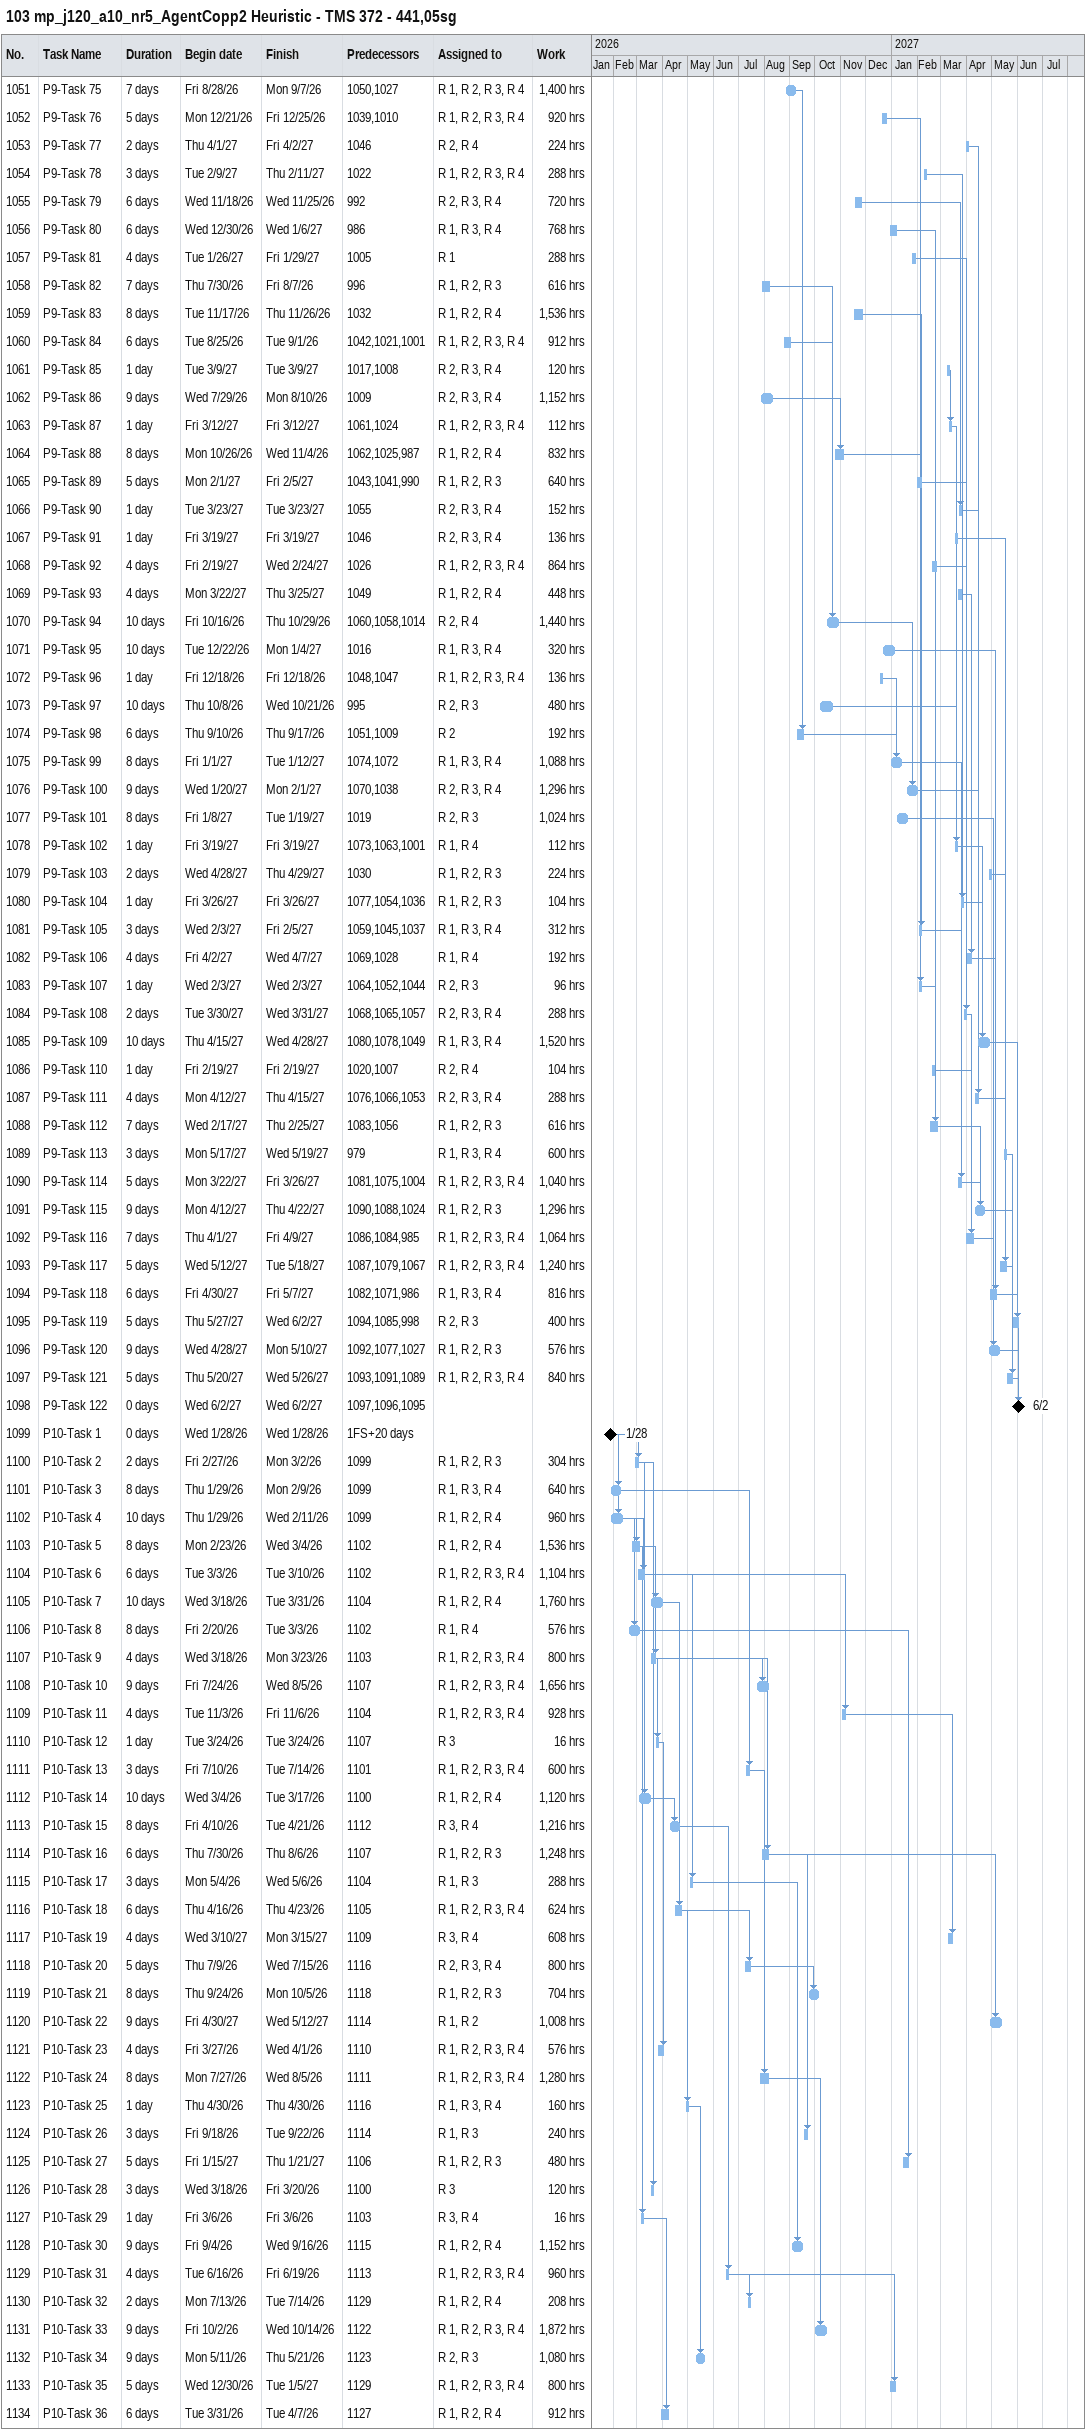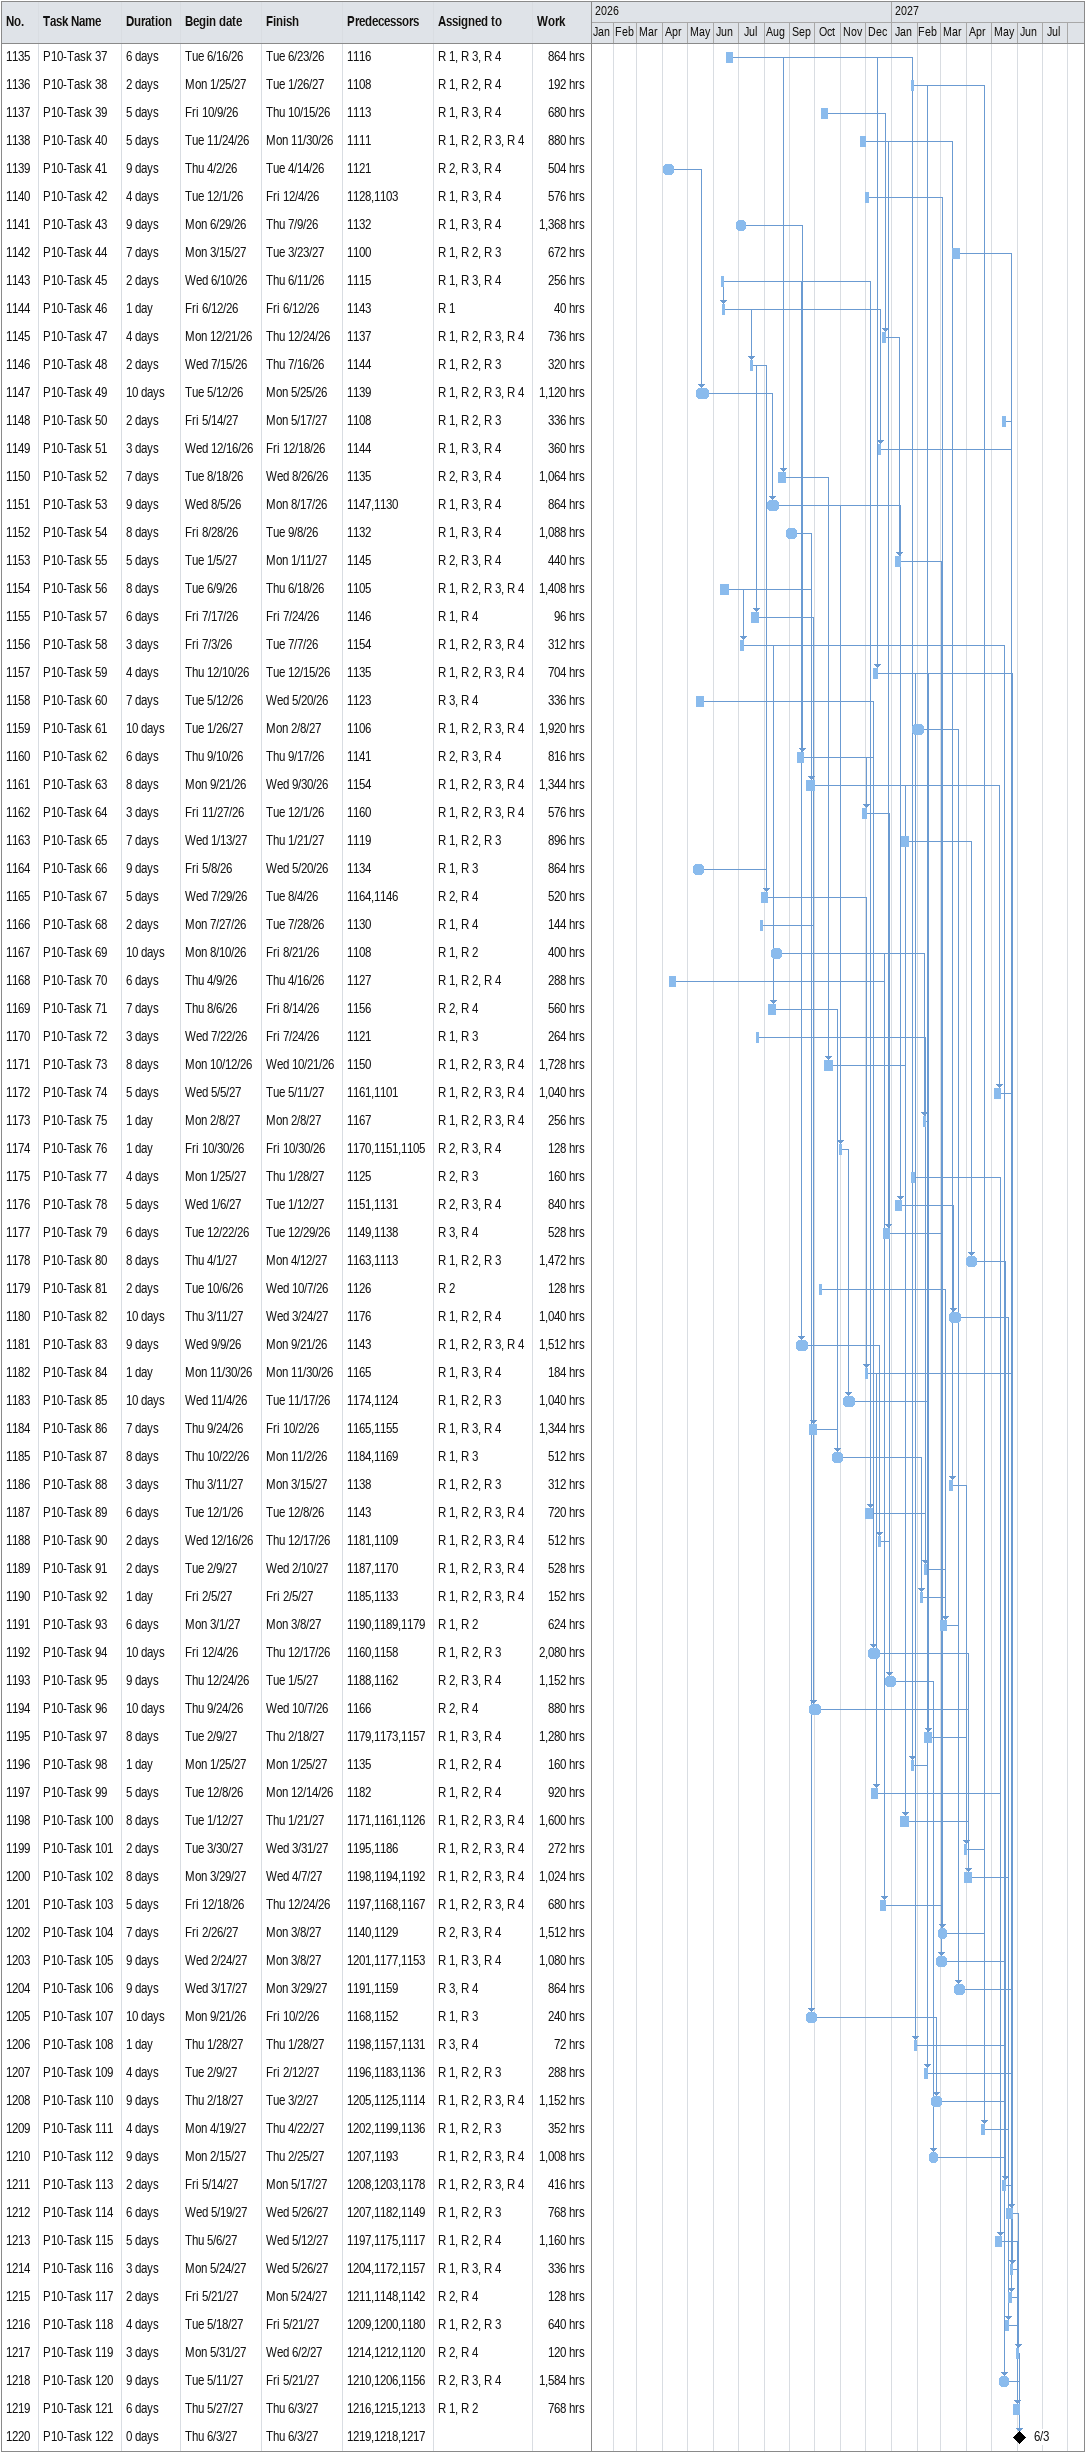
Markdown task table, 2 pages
103 mp_j120_a10_nr5_AgentCopp2 Heuristic - TMS 372 - 441,05sg

| ID | Task | Duration | Start | Finish | Predecessors | Resources | Work (h) |
|---|---|---|---|---|---|---|---|
| 1051 | P9-Task 75 | 7d | 2026-08-28 | 2026-09-07 | 1050, 1027 | R 1, R 2, R 3, R 4 | 1400 |
| 1052 | P9-Task 76 | 5d | 2026-12-21 | 2026-12-25 | 1039, 1010 | R 1, R 2, R 3, R 4 | 920 |
| 1053 | P9-Task 77 | 2d | 2027-04-01 | 2027-04-02 | 1046 | R 2, R 4 | 224 |
| 1054 | P9-Task 78 | 3d | 2027-02-09 | 2027-02-11 | 1022 | R 1, R 2, R 3, R 4 | 288 |
| 1055 | P9-Task 79 | 6d | 2026-11-18 | 2026-11-25 | 992 | R 2, R 3, R 4 | 720 |
| 1056 | P9-Task 80 | 6d | 2026-12-30 | 2027-01-06 | 986 | R 1, R 3, R 4 | 768 |
| 1057 | P9-Task 81 | 4d | 2027-01-26 | 2027-01-29 | 1005 | R 1 | 288 |
| 1058 | P9-Task 82 | 7d | 2026-07-30 | 2026-08-07 | 996 | R 1, R 2, R 3 | 616 |
| 1059 | P9-Task 83 | 8d | 2026-11-17 | 2026-11-26 | 1032 | R 1, R 2, R 4 | 1536 |
| 1060 | P9-Task 84 | 6d | 2026-08-25 | 2026-09-01 | 1042, 1021, 1001 | R 1, R 2, R 3, R 4 | 912 |
| 1061 | P9-Task 85 | 1d | 2027-03-09 | 2027-03-09 | 1017, 1008 | R 2, R 3, R 4 | 120 |
| 1062 | P9-Task 86 | 9d | 2026-07-29 | 2026-08-10 | 1009 | R 2, R 3, R 4 | 1152 |
| 1063 | P9-Task 87 | 1d | 2027-03-12 | 2027-03-12 | 1061, 1024 | R 1, R 2, R 3, R 4 | 112 |
| 1064 | P9-Task 88 | 8d | 2026-10-26 | 2026-11-04 | 1062, 1025, 987 | R 1, R 2, R 4 | 832 |
| 1065 | P9-Task 89 | 5d | 2027-02-01 | 2027-02-05 | 1043, 1041, 990 | R 1, R 2, R 3 | 640 |
| 1066 | P9-Task 90 | 1d | 2027-03-23 | 2027-03-23 | 1055 | R 2, R 3, R 4 | 152 |
| 1067 | P9-Task 91 | 1d | 2027-03-19 | 2027-03-19 | 1046 | R 2, R 3, R 4 | 136 |
| 1068 | P9-Task 92 | 4d | 2027-02-19 | 2027-02-24 | 1026 | R 1, R 2, R 3, R 4 | 864 |
| 1069 | P9-Task 93 | 4d | 2027-03-22 | 2027-03-25 | 1049 | R 1, R 2, R 4 | 448 |
| 1070 | P9-Task 94 | 10d | 2026-10-16 | 2026-10-29 | 1060, 1058, 1014 | R 2, R 4 | 1440 |
| 1071 | P9-Task 95 | 10d | 2026-12-22 | 2027-01-04 | 1016 | R 1, R 3, R 4 | 320 |
| 1072 | P9-Task 96 | 1d | 2026-12-18 | 2026-12-18 | 1048, 1047 | R 1, R 2, R 3, R 4 | 136 |
| 1073 | P9-Task 97 | 10d | 2026-10-08 | 2026-10-21 | 995 | R 2, R 3 | 480 |
| 1074 | P9-Task 98 | 6d | 2026-09-10 | 2026-09-17 | 1051, 1009 | R 2 | 192 |
| 1075 | P9-Task 99 | 8d | 2027-01-01 | 2027-01-12 | 1074, 1072 | R 1, R 3, R 4 | 1088 |
| 1076 | P9-Task 100 | 9d | 2027-01-20 | 2027-02-01 | 1070, 1038 | R 2, R 3, R 4 | 1296 |
| 1077 | P9-Task 101 | 8d | 2027-01-08 | 2027-01-19 | 1019 | R 2, R 3 | 1024 |
| 1078 | P9-Task 102 | 1d | 2027-03-19 | 2027-03-19 | 1073, 1063, 1001 | R 1, R 4 | 112 |
| 1079 | P9-Task 103 | 2d | 2027-04-28 | 2027-04-29 | 1030 | R 1, R 2, R 3 | 224 |
| 1080 | P9-Task 104 | 1d | 2027-03-26 | 2027-03-26 | 1077, 1054, 1036 | R 1, R 2, R 3 | 104 |
| 1081 | P9-Task 105 | 3d | 2027-02-03 | 2027-02-05 | 1059, 1045, 1037 | R 1, R 3, R 4 | 312 |
| 1082 | P9-Task 106 | 4d | 2027-04-02 | 2027-04-07 | 1069, 1028 | R 1, R 4 | 192 |
| 1083 | P9-Task 107 | 1d | 2027-02-03 | 2027-02-03 | 1064, 1052, 1044 | R 2, R 3 | 96 |
| 1084 | P9-Task 108 | 2d | 2027-03-30 | 2027-03-31 | 1068, 1065, 1057 | R 2, R 3, R 4 | 288 |
| 1085 | P9-Task 109 | 10d | 2027-04-15 | 2027-04-28 | 1080, 1078, 1049 | R 1, R 3, R 4 | 1520 |
| 1086 | P9-Task 110 | 1d | 2027-02-19 | 2027-02-19 | 1020, 1007 | R 2, R 4 | 104 |
| 1087 | P9-Task 111 | 4d | 2027-04-12 | 2027-04-15 | 1076, 1066, 1053 | R 2, R 3, R 4 | 288 |
| 1088 | P9-Task 112 | 7d | 2027-02-17 | 2027-02-25 | 1083, 1056 | R 1, R 2, R 3 | 616 |
| 1089 | P9-Task 113 | 3d | 2027-05-17 | 2027-05-19 | 979 | R 1, R 3, R 4 | 600 |
| 1090 | P9-Task 114 | 5d | 2027-03-22 | 2027-03-26 | 1081, 1075, 1004 | R 1, R 2, R 3, R 4 | 1040 |
| 1091 | P9-Task 115 | 9d | 2027-04-12 | 2027-04-22 | 1090, 1088, 1024 | R 1, R 2, R 3 | 1296 |
| 1092 | P9-Task 116 | 7d | 2027-04-01 | 2027-04-09 | 1086, 1084, 985 | R 1, R 2, R 3, R 4 | 1064 |
| 1093 | P9-Task 117 | 5d | 2027-05-12 | 2027-05-18 | 1087, 1079, 1067 | R 1, R 2, R 3, R 4 | 1240 |
| 1094 | P9-Task 118 | 6d | 2027-04-30 | 2027-05-07 | 1082, 1071, 986 | R 1, R 3, R 4 | 816 |
| 1095 | P9-Task 119 | 5d | 2027-05-27 | 2027-06-02 | 1094, 1085, 998 | R 2, R 3 | 400 |
| 1096 | P9-Task 120 | 9d | 2027-04-28 | 2027-05-10 | 1092, 1077, 1027 | R 1, R 2, R 3 | 576 |
| 1097 | P9-Task 121 | 5d | 2027-05-20 | 2027-05-26 | 1093, 1091, 1089 | R 1, R 2, R 3, R 4 | 840 |
| 1098 | P9-Task 122 | 0d | 2027-06-02 | 2027-06-02 | 1097, 1096, 1095 |  |  |
| 1099 | P10-Task 1 | 0d | 2026-01-28 | 2026-01-28 | 1FS+20d |  |  |
| 1100 | P10-Task 2 | 2d | 2026-02-27 | 2026-03-02 | 1099 | R 1, R 2, R 3 | 304 |
| 1101 | P10-Task 3 | 8d | 2026-01-29 | 2026-02-09 | 1099 | R 1, R 3, R 4 | 640 |
| 1102 | P10-Task 4 | 10d | 2026-01-29 | 2026-02-11 | 1099 | R 1, R 2, R 4 | 960 |
| 1103 | P10-Task 5 | 8d | 2026-02-23 | 2026-03-04 | 1102 | R 1, R 2, R 4 | 1536 |
| 1104 | P10-Task 6 | 6d | 2026-03-03 | 2026-03-10 | 1102 | R 1, R 2, R 3, R 4 | 1104 |
| 1105 | P10-Task 7 | 10d | 2026-03-18 | 2026-03-31 | 1104 | R 1, R 2, R 4 | 1760 |
| 1106 | P10-Task 8 | 8d | 2026-02-20 | 2026-03-03 | 1102 | R 1, R 4 | 576 |
| 1107 | P10-Task 9 | 4d | 2026-03-18 | 2026-03-23 | 1103 | R 1, R 2, R 3, R 4 | 800 |
| 1108 | P10-Task 10 | 9d | 2026-07-24 | 2026-08-05 | 1107 | R 1, R 2, R 3, R 4 | 1656 |
| 1109 | P10-Task 11 | 4d | 2026-11-03 | 2026-11-06 | 1104 | R 1, R 2, R 3, R 4 | 928 |
| 1110 | P10-Task 12 | 1d | 2026-03-24 | 2026-03-24 | 1107 | R 3 | 16 |
| 1111 | P10-Task 13 | 3d | 2026-07-10 | 2026-07-14 | 1101 | R 1, R 2, R 3, R 4 | 600 |
| 1112 | P10-Task 14 | 10d | 2026-03-04 | 2026-03-17 | 1100 | R 1, R 2, R 4 | 1120 |
| 1113 | P10-Task 15 | 8d | 2026-04-10 | 2026-04-21 | 1112 | R 3, R 4 | 1216 |
| 1114 | P10-Task 16 | 6d | 2026-07-30 | 2026-08-06 | 1107 | R 1, R 2, R 3 | 1248 |
| 1115 | P10-Task 17 | 3d | 2026-05-04 | 2026-05-06 | 1104 | R 1, R 3 | 288 |
| 1116 | P10-Task 18 | 6d | 2026-04-16 | 2026-04-23 | 1105 | R 1, R 2, R 3, R 4 | 624 |
| 1117 | P10-Task 19 | 4d | 2027-03-10 | 2027-03-15 | 1109 | R 3, R 4 | 608 |
| 1118 | P10-Task 20 | 5d | 2026-07-09 | 2026-07-15 | 1116 | R 2, R 3, R 4 | 800 |
| 1119 | P10-Task 21 | 8d | 2026-09-24 | 2026-10-05 | 1118 | R 1, R 2, R 3 | 704 |
| 1120 | P10-Task 22 | 9d | 2027-04-30 | 2027-05-12 | 1114 | R 1, R 2 | 1008 |
| 1121 | P10-Task 23 | 4d | 2026-03-27 | 2026-04-01 | 1110 | R 1, R 2, R 3, R 4 | 576 |
| 1122 | P10-Task 24 | 8d | 2026-07-27 | 2026-08-05 | 1111 | R 1, R 2, R 3, R 4 | 1280 |
| 1123 | P10-Task 25 | 1d | 2026-04-30 | 2026-04-30 | 1116 | R 1, R 3, R 4 | 160 |
| 1124 | P10-Task 26 | 3d | 2026-09-18 | 2026-09-22 | 1114 | R 1, R 3 | 240 |
| 1125 | P10-Task 27 | 5d | 2027-01-15 | 2027-01-21 | 1106 | R 1, R 2, R 3 | 480 |
| 1126 | P10-Task 28 | 3d | 2026-03-18 | 2026-03-20 | 1100 | R 3 | 120 |
| 1127 | P10-Task 29 | 1d | 2026-03-06 | 2026-03-06 | 1103 | R 3, R 4 | 16 |
| 1128 | P10-Task 30 | 9d | 2026-09-04 | 2026-09-16 | 1115 | R 1, R 2, R 4 | 1152 |
| 1129 | P10-Task 31 | 4d | 2026-06-16 | 2026-06-19 | 1113 | R 1, R 2, R 3, R 4 | 960 |
| 1130 | P10-Task 32 | 2d | 2026-07-13 | 2026-07-14 | 1129 | R 1, R 2, R 4 | 208 |
| 1131 | P10-Task 33 | 9d | 2026-10-02 | 2026-10-14 | 1122 | R 1, R 2, R 3, R 4 | 1872 |
| 1132 | P10-Task 34 | 9d | 2026-05-11 | 2026-05-21 | 1123 | R 2, R 3 | 1080 |
| 1133 | P10-Task 35 | 5d | 2026-12-30 | 2027-01-05 | 1129 | R 1, R 2, R 3, R 4 | 800 |
| 1134 | P10-Task 36 | 6d | 2026-03-31 | 2026-04-07 | 1127 | R 1, R 2, R 4 | 912 |
| 1135 | P10-Task 37 | 6d | 2026-06-16 | 2026-06-23 | 1116 | R 1, R 3, R 4 | 864 |
| 1136 | P10-Task 38 | 2d | 2027-01-25 | 2027-01-26 | 1108 | R 1, R 2, R 4 | 192 |
| 1137 | P10-Task 39 | 5d | 2026-10-09 | 2026-10-15 | 1113 | R 1, R 3, R 4 | 680 |
| 1138 | P10-Task 40 | 5d | 2026-11-24 | 2026-11-30 | 1111 | R 1, R 2, R 3, R 4 | 880 |
| 1139 | P10-Task 41 | 9d | 2026-04-02 | 2026-04-14 | 1121 | R 2, R 3, R 4 | 504 |
| 1140 | P10-Task 42 | 4d | 2026-12-01 | 2026-12-04 | 1128, 1103 | R 1, R 3, R 4 | 576 |
| 1141 | P10-Task 43 | 9d | 2026-06-29 | 2026-07-09 | 1132 | R 1, R 3, R 4 | 1368 |
| 1142 | P10-Task 44 | 7d | 2027-03-15 | 2027-03-23 | 1100 | R 1, R 2, R 3 | 672 |
| 1143 | P10-Task 45 | 2d | 2026-06-10 | 2026-06-11 | 1115 | R 1, R 3, R 4 | 256 |
| 1144 | P10-Task 46 | 1d | 2026-06-12 | 2026-06-12 | 1143 | R 1 | 40 |
| 1145 | P10-Task 47 | 4d | 2026-12-21 | 2026-12-24 | 1137 | R 1, R 2, R 3, R 4 | 736 |
| 1146 | P10-Task 48 | 2d | 2026-07-15 | 2026-07-16 | 1144 | R 1, R 2, R 3 | 320 |
| 1147 | P10-Task 49 | 10d | 2026-05-12 | 2026-05-25 | 1139 | R 1, R 2, R 3, R 4 | 1120 |
| 1148 | P10-Task 50 | 2d | 2027-05-14 | 2027-05-17 | 1108 | R 1, R 2, R 3 | 336 |
| 1149 | P10-Task 51 | 3d | 2026-12-16 | 2026-12-18 | 1144 | R 1, R 3, R 4 | 360 |
| 1150 | P10-Task 52 | 7d | 2026-08-18 | 2026-08-26 | 1135 | R 2, R 3, R 4 | 1064 |
| 1151 | P10-Task 53 | 9d | 2026-08-05 | 2026-08-17 | 1147, 1130 | R 1, R 3, R 4 | 864 |
| 1152 | P10-Task 54 | 8d | 2026-08-28 | 2026-09-08 | 1132 | R 1, R 3, R 4 | 1088 |
| 1153 | P10-Task 55 | 5d | 2027-01-05 | 2027-01-11 | 1145 | R 2, R 3, R 4 | 440 |
| 1154 | P10-Task 56 | 8d | 2026-06-09 | 2026-06-18 | 1105 | R 1, R 2, R 3, R 4 | 1408 |
| 1155 | P10-Task 57 | 6d | 2026-07-17 | 2026-07-24 | 1146 | R 1, R 4 | 96 |
| 1156 | P10-Task 58 | 3d | 2026-07-03 | 2026-07-07 | 1154 | R 1, R 2, R 3, R 4 | 312 |
| 1157 | P10-Task 59 | 4d | 2026-12-10 | 2026-12-15 | 1135 | R 1, R 2, R 3, R 4 | 704 |
| 1158 | P10-Task 60 | 7d | 2026-05-12 | 2026-05-20 | 1123 | R 3, R 4 | 336 |
| 1159 | P10-Task 61 | 10d | 2027-01-26 | 2027-02-08 | 1106 | R 1, R 2, R 3, R 4 | 1920 |
| 1160 | P10-Task 62 | 6d | 2026-09-10 | 2026-09-17 | 1141 | R 2, R 3, R 4 | 816 |
| 1161 | P10-Task 63 | 8d | 2026-09-21 | 2026-09-30 | 1154 | R 1, R 2, R 3, R 4 | 1344 |
| 1162 | P10-Task 64 | 3d | 2026-11-27 | 2026-12-01 | 1160 | R 1, R 2, R 3, R 4 | 576 |
| 1163 | P10-Task 65 | 7d | 2027-01-13 | 2027-01-21 | 1119 | R 1, R 2, R 3 | 896 |
| 1164 | P10-Task 66 | 9d | 2026-05-08 | 2026-05-20 | 1134 | R 1, R 3 | 864 |
| 1165 | P10-Task 67 | 5d | 2026-07-29 | 2026-08-04 | 1164, 1146 | R 2, R 4 | 520 |
| 1166 | P10-Task 68 | 2d | 2026-07-27 | 2026-07-28 | 1130 | R 1, R 4 | 144 |
| 1167 | P10-Task 69 | 10d | 2026-08-10 | 2026-08-21 | 1108 | R 1, R 2 | 400 |
| 1168 | P10-Task 70 | 6d | 2026-04-09 | 2026-04-16 | 1127 | R 1, R 2, R 4 | 288 |
| 1169 | P10-Task 71 | 7d | 2026-08-06 | 2026-08-14 | 1156 | R 2, R 4 | 560 |
| 1170 | P10-Task 72 | 3d | 2026-07-22 | 2026-07-24 | 1121 | R 1, R 3 | 264 |
| 1171 | P10-Task 73 | 8d | 2026-10-12 | 2026-10-21 | 1150 | R 1, R 2, R 3, R 4 | 1728 |
| 1172 | P10-Task 74 | 5d | 2027-05-05 | 2027-05-11 | 1161, 1101 | R 1, R 2, R 3, R 4 | 1040 |
| 1173 | P10-Task 75 | 1d | 2027-02-08 | 2027-02-08 | 1167 | R 1, R 2, R 3, R 4 | 256 |
| 1174 | P10-Task 76 | 1d | 2026-10-30 | 2026-10-30 | 1170, 1151, 1105 | R 2, R 3, R 4 | 128 |
| 1175 | P10-Task 77 | 4d | 2027-01-25 | 2027-01-28 | 1125 | R 2, R 3 | 160 |
| 1176 | P10-Task 78 | 5d | 2027-01-06 | 2027-01-12 | 1151, 1131 | R 2, R 3, R 4 | 840 |
| 1177 | P10-Task 79 | 6d | 2026-12-22 | 2026-12-29 | 1149, 1138 | R 3, R 4 | 528 |
| 1178 | P10-Task 80 | 8d | 2027-04-01 | 2027-04-12 | 1163, 1113 | R 1, R 2, R 3 | 1472 |
| 1179 | P10-Task 81 | 2d | 2026-10-06 | 2026-10-07 | 1126 | R 2 | 128 |
| 1180 | P10-Task 82 | 10d | 2027-03-11 | 2027-03-24 | 1176 | R 1, R 2, R 4 | 1040 |
| 1181 | P10-Task 83 | 9d | 2026-09-09 | 2026-09-21 | 1143 | R 1, R 2, R 3, R 4 | 1512 |
| 1182 | P10-Task 84 | 1d | 2026-11-30 | 2026-11-30 | 1165 | R 1, R 3, R 4 | 184 |
| 1183 | P10-Task 85 | 10d | 2026-11-04 | 2026-11-17 | 1174, 1124 | R 1, R 2, R 3 | 1040 |
| 1184 | P10-Task 86 | 7d | 2026-09-24 | 2026-10-02 | 1165, 1155 | R 1, R 3, R 4 | 1344 |
| 1185 | P10-Task 87 | 8d | 2026-10-22 | 2026-11-02 | 1184, 1169 | R 1, R 3 | 512 |
| 1186 | P10-Task 88 | 3d | 2027-03-11 | 2027-03-15 | 1138 | R 1, R 2, R 3 | 312 |
| 1187 | P10-Task 89 | 6d | 2026-12-01 | 2026-12-08 | 1143 | R 1, R 2, R 3, R 4 | 720 |
| 1188 | P10-Task 90 | 2d | 2026-12-16 | 2026-12-17 | 1181, 1109 | R 1, R 2, R 3, R 4 | 512 |
| 1189 | P10-Task 91 | 2d | 2027-02-09 | 2027-02-10 | 1187, 1170 | R 1, R 2, R 3, R 4 | 528 |
| 1190 | P10-Task 92 | 1d | 2027-02-05 | 2027-02-05 | 1185, 1133 | R 1, R 2, R 3, R 4 | 152 |
| 1191 | P10-Task 93 | 6d | 2027-03-01 | 2027-03-08 | 1190, 1189, 1179 | R 1, R 2 | 624 |
| 1192 | P10-Task 94 | 10d | 2026-12-04 | 2026-12-17 | 1160, 1158 | R 1, R 2, R 3 | 2080 |
| 1193 | P10-Task 95 | 9d | 2026-12-24 | 2027-01-05 | 1188, 1162 | R 2, R 3, R 4 | 1152 |
| 1194 | P10-Task 96 | 10d | 2026-09-24 | 2026-10-07 | 1166 | R 2, R 4 | 880 |
| 1195 | P10-Task 97 | 8d | 2027-02-09 | 2027-02-18 | 1179, 1173, 1157 | R 1, R 3, R 4 | 1280 |
| 1196 | P10-Task 98 | 1d | 2027-01-25 | 2027-01-25 | 1135 | R 1, R 2, R 4 | 160 |
| 1197 | P10-Task 99 | 5d | 2026-12-08 | 2026-12-14 | 1182 | R 1, R 2, R 4 | 920 |
| 1198 | P10-Task 100 | 8d | 2027-01-12 | 2027-01-21 | 1171, 1161, 1126 | R 1, R 2, R 3, R 4 | 1600 |
| 1199 | P10-Task 101 | 2d | 2027-03-30 | 2027-03-31 | 1195, 1186 | R 1, R 2, R 3, R 4 | 272 |
| 1200 | P10-Task 102 | 8d | 2027-03-29 | 2027-04-07 | 1198, 1194, 1192 | R 1, R 2, R 3, R 4 | 1024 |
| 1201 | P10-Task 103 | 5d | 2026-12-18 | 2026-12-24 | 1197, 1168, 1167 | R 1, R 2, R 3, R 4 | 680 |
| 1202 | P10-Task 104 | 7d | 2027-02-26 | 2027-03-08 | 1140, 1129 | R 2, R 3, R 4 | 1512 |
| 1203 | P10-Task 105 | 9d | 2027-02-24 | 2027-03-08 | 1201, 1177, 1153 | R 1, R 3, R 4 | 1080 |
| 1204 | P10-Task 106 | 9d | 2027-03-17 | 2027-03-29 | 1191, 1159 | R 3, R 4 | 864 |
| 1205 | P10-Task 107 | 10d | 2026-09-21 | 2026-10-02 | 1168, 1152 | R 1, R 3 | 240 |
| 1206 | P10-Task 108 | 1d | 2027-01-28 | 2027-01-28 | 1198, 1157, 1131 | R 3, R 4 | 72 |
| 1207 | P10-Task 109 | 4d | 2027-02-09 | 2027-02-12 | 1196, 1183, 1136 | R 1, R 2, R 3 | 288 |
| 1208 | P10-Task 110 | 9d | 2027-02-18 | 2027-03-02 | 1205, 1125, 1114 | R 1, R 2, R 3, R 4 | 1152 |
| 1209 | P10-Task 111 | 4d | 2027-04-19 | 2027-04-22 | 1202, 1199, 1136 | R 1, R 2, R 3 | 352 |
| 1210 | P10-Task 112 | 9d | 2027-02-15 | 2027-02-25 | 1207, 1193 | R 1, R 2, R 3, R 4 | 1008 |
| 1211 | P10-Task 113 | 2d | 2027-05-14 | 2027-05-17 | 1208, 1203, 1178 | R 1, R 2, R 3, R 4 | 416 |
| 1212 | P10-Task 114 | 6d | 2027-05-19 | 2027-05-26 | 1207, 1182, 1149 | R 1, R 2, R 3 | 768 |
| 1213 | P10-Task 115 | 5d | 2027-05-06 | 2027-05-12 | 1197, 1175, 1117 | R 1, R 2, R 4 | 1160 |
| 1214 | P10-Task 116 | 3d | 2027-05-24 | 2027-05-26 | 1204, 1172, 1157 | R 1, R 3, R 4 | 336 |
| 1215 | P10-Task 117 | 2d | 2027-05-21 | 2027-05-24 | 1211, 1148, 1142 | R 2, R 4 | 128 |
| 1216 | P10-Task 118 | 4d | 2027-05-18 | 2027-05-21 | 1209, 1200, 1180 | R 1, R 2, R 3 | 640 |
| 1217 | P10-Task 119 | 3d | 2027-05-31 | 2027-06-02 | 1214, 1212, 1120 | R 2, R 4 | 120 |
| 1218 | P10-Task 120 | 9d | 2027-05-11 | 2027-05-21 | 1210, 1206, 1156 | R 2, R 3, R 4 | 1584 |
| 1219 | P10-Task 121 | 6d | 2027-05-27 | 2027-06-03 | 1216, 1215, 1213 | R 1, R 2 | 768 |
| 1220 | P10-Task 122 | 0d | 2027-06-03 | 2027-06-03 | 1219, 1218, 1217 |  |  |
